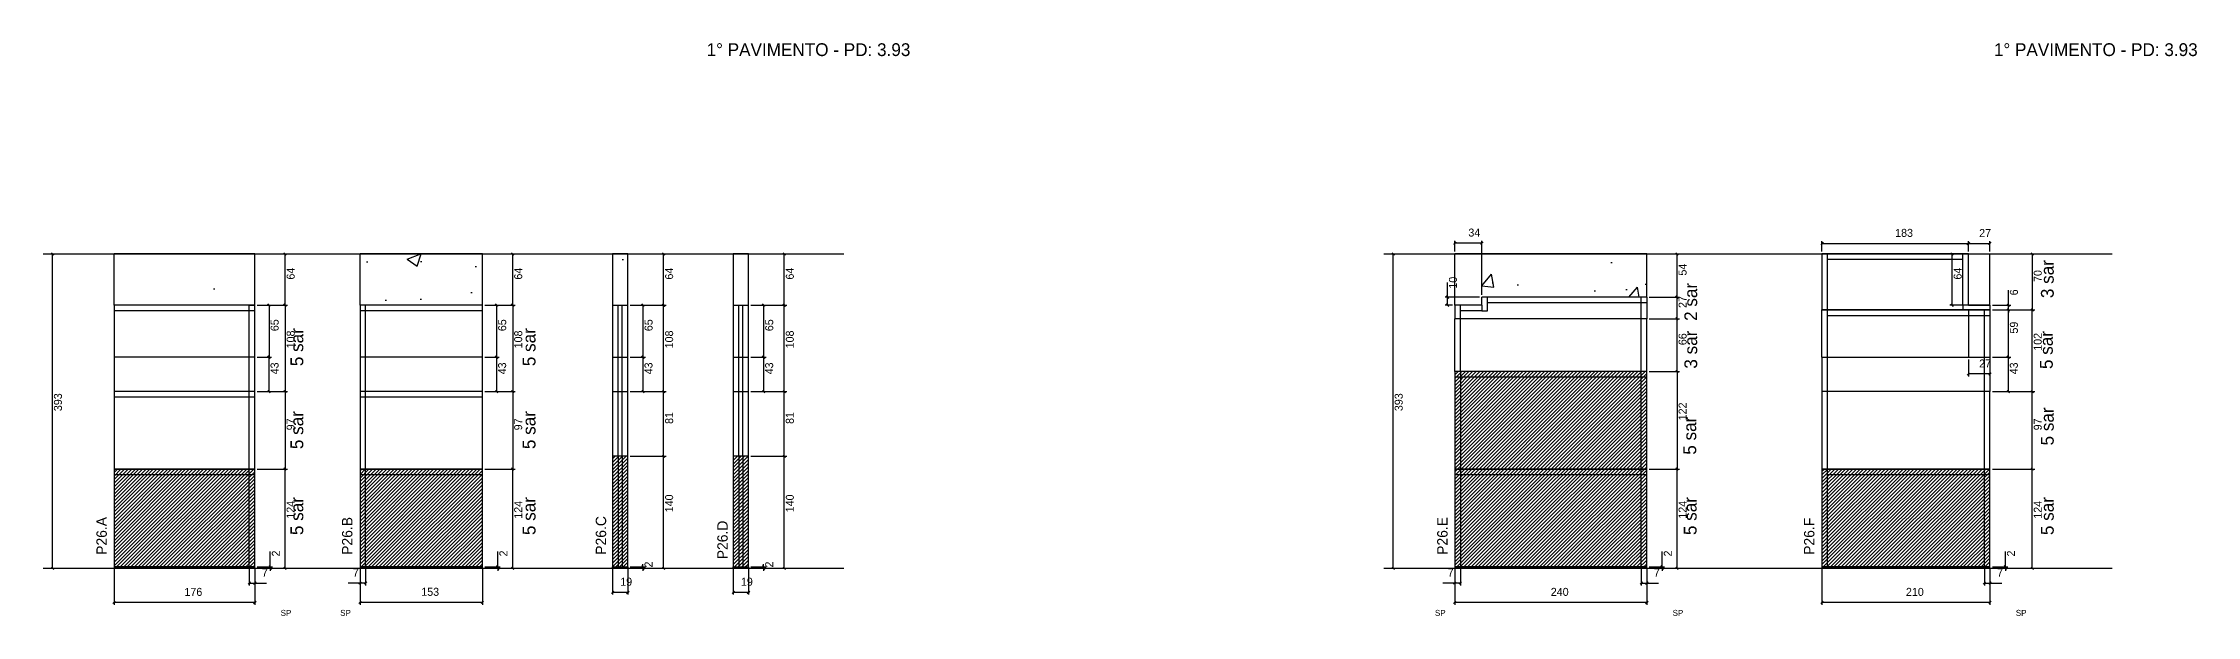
# Model space of a CAD drawing. Header units: metres. Extents: x 3381 to 7688, y 7451 to 8182.
# Drawn here: x 4997 to 7688, y 7452 to 8168 of the extents above; entities that cross this region are included whole.
import ezdxf

# ---------------------------------------------------------------- set-up
doc = ezdxf.new("R2010")
doc.units = ezdxf.units.M
for name, color, linetype in [('COTA', 7, 'Continuous'), ('Hachura', 7, 'Continuous'), ('NOMENCLATURA', 7, 'Continuous'), ('Nível', 7, 'Continuous'), ('Painéis', 7, 'Continuous'), ('SARR_2.2x7', 7, 'Continuous'), ('texto', 7, 'Continuous'), ('Texto Seção', 7, 'Continuous')]:
    doc.layers.add(name, color=color, linetype=linetype)

msp = doc.modelspace()

# ---------------------------------------------------------------- hatches: boundary and pattern name
at = {"layer": 'COTA'}
h = msp.add_hatch(dxfattribs=at)
h.set_pattern_fill('AR-CONC')
h.paths.add_polyline_path([(5085.4, 7840.5), (5261.4, 7840.5), (5261.4, 7904.5), (5085.4, 7904.5), (5085.4, 7840.5)])
h = msp.add_hatch(dxfattribs=at)
h.set_pattern_fill('AR-CONC')
h.paths.add_polyline_path([(5392.8, 7840.5), (5545.8, 7840.5), (5545.8, 7904.5), (5392.8, 7904.5), (5392.8, 7840.5)])
h = msp.add_hatch(dxfattribs=at)
h.set_pattern_fill('AR-CONC')
h.paths.add_polyline_path([(5708.5, 7840.5), (5727.5, 7840.5), (5727.5, 7904.5), (5708.5, 7904.5), (5708.5, 7840.5)])
h = msp.add_hatch(dxfattribs=at)
h.set_pattern_fill('AR-CONC')
h.paths.add_polyline_path([(5859.3, 7840.5), (5878.3, 7840.5), (5878.3, 7904.5), (5859.3, 7904.5), (5859.3, 7840.5)])
h = msp.add_hatch(dxfattribs=at)
h.set_pattern_fill('AR-CONC')
h.paths.add_polyline_path([(6794.9, 7850.5), (7000.9, 7850.5), (7000.9, 7904.5), (6760.9, 7904.5), (6760.9, 7840.5), (6794.9, 7840.5), (6794.9, 7850.5)])
h = msp.add_hatch(dxfattribs=at)
h.set_pattern_fill('AR-CONC')
h.paths.add_polyline_path([(7402.7, 7840.5), (7429.7, 7840.5), (7429.7, 7904.5), (7402.7, 7904.5), (7402.7, 7840.5), (7402.7, 7840.5)])
at = {"layer": 'Hachura'}
h = msp.add_hatch(dxfattribs=at)
h.set_pattern_fill('ANSI31')
h.paths.add_polyline_path([(7000.9, 7511.5), (7000.9, 7757.5), (6760.9, 7757.5), (6760.9, 7511.5), (7000.9, 7511.5)])
h = msp.add_hatch(dxfattribs=at)
h.set_pattern_fill('ANSI31')
h.paths.add_polyline_path([(5727.5, 7511.5), (5727.5, 7651.5), (5708.5, 7651.5), (5708.5, 7511.5), (5727.5, 7511.5), (5727.5, 7511.5)])
h = msp.add_hatch(dxfattribs=at)
h.set_pattern_fill('ANSI31')
h.paths.add_polyline_path([(5878.3, 7511.5), (5878.3, 7651.5), (5859.3, 7651.5), (5859.3, 7511.5), (5878.3, 7511.5), (5878.3, 7511.5)])
h = msp.add_hatch(dxfattribs=at)
h.set_pattern_fill('ANSI31')
h.paths.add_polyline_path([(5261.4, 7511.5), (5261.4, 7635.5), (5085.4, 7635.5), (5085.4, 7511.5), (5261.4, 7511.5)])
h = msp.add_hatch(dxfattribs=at)
h.set_pattern_fill('ANSI31')
h.paths.add_polyline_path([(5545.8, 7511.5), (5545.8, 7635.5), (5392.8, 7635.5), (5392.8, 7511.5), (5545.8, 7511.5), (5545.8, 7511.5)])
h = msp.add_hatch(dxfattribs=at)
h.set_pattern_fill('ANSI31')
h.paths.add_polyline_path([(7429.7, 7511.5), (7429.7, 7635.5), (7219.7, 7635.5), (7219.7, 7511.5), (7429.7, 7511.5)])

# ---------------------------------------------------------------- linework, layer by layer
at = {"layer": 'COTA', "color": 0, "lineweight": 25}
for p, q in [((6762.4, 7919.5), (6759.4, 7916.5)), ((6793.4, 7916.5), (6796.4, 7919.5)), ((7221.2, 7919.1), (7218.2, 7916.1)), ((7401.2, 7916.1), (7404.2, 7919.1)), ((7404.2, 7919.1), (7401.2, 7916.1)), ((7428.2, 7916.1), (7431.2, 7919.1)), ((5010.1, 7903), (5007.1, 7906)), ((5300.7, 7903), (5297.7, 7906)), ((5585.1, 7903), (5582.1, 7906)), ((5773.7, 7903), (5770.7, 7906)), ((5924.5, 7903), (5921.5, 7906)), ((6685.6, 7903), (6682.6, 7906)), ((7040.2, 7903), (7037.2, 7906)), ((7383.9, 7903), (7380.9, 7906)), ((7484.1, 7903), (7481.1, 7906)), ((5280.7, 7839), (5277.7, 7842)), ((5297.7, 7842), (5300.7, 7839)), ((5300.7, 7839), (5297.7, 7842)), ((5565.1, 7839), (5562.1, 7842)), ((5582.1, 7842), (5585.1, 7839)), ((5585.1, 7839), (5582.1, 7842)), ((5748.1, 7839), (5745.1, 7842)), ((5770.7, 7842), (5773.7, 7839)), ((5773.7, 7839), (5770.7, 7842)), ((5898.8, 7839), (5895.8, 7842)), ((5921.5, 7842), (5924.5, 7839)), ((5924.5, 7839), (5921.5, 7842)), ((6753.3, 7849), (6750.3, 7852)), ((6750.3, 7842), (6753.3, 7839)), ((7037.2, 7852), (7040.2, 7849)), ((7040.2, 7849), (7037.2, 7852)), ((7380.9, 7842), (7383.9, 7839)), ((7451.2, 7842), (7454.2, 7839)), ((7454.2, 7833), (7451.2, 7836)), ((7454.2, 7833), (7451.2, 7836)), ((7481.1, 7836), (7484.1, 7833)), ((7484.1, 7833), (7481.1, 7836)), ((7037.2, 7825), (7040.2, 7822)), ((7040.2, 7822), (7037.2, 7825)), ((5280.7, 7774), (5277.7, 7777)), ((5277.7, 7777), (5280.7, 7774)), ((5565.1, 7774), (5562.1, 7777)), ((5562.1, 7777), (5565.1, 7774)), ((5748.1, 7774), (5745.1, 7777)), ((5745.1, 7777), (5748.1, 7774)), ((5898.8, 7774), (5895.8, 7777)), ((5895.8, 7777), (5898.8, 7774)), ((7040.2, 7756), (7037.2, 7759)), ((7037.2, 7759), (7040.2, 7756)), ((7404.2, 7756), (7401.2, 7753)), ((7428.2, 7753), (7431.2, 7756)), ((7454.2, 7774), (7451.2, 7777)), ((7451.2, 7777), (7454.2, 7774)), ((5277.7, 7734), (5280.7, 7731)), ((5297.7, 7734), (5300.7, 7731)), ((5300.7, 7731), (5297.7, 7734)), ((5562.1, 7734), (5565.1, 7731)), ((5582.1, 7734), (5585.1, 7731)), ((5585.1, 7731), (5582.1, 7734)), ((5745.1, 7734), (5748.1, 7731)), ((5773.7, 7731), (5770.7, 7734)), ((5770.7, 7734), (5773.7, 7731)), ((5895.8, 7734), (5898.8, 7731)), ((5924.5, 7731), (5921.5, 7734)), ((5921.5, 7734), (5924.5, 7731)), ((7451.2, 7734), (7454.2, 7731)), ((7484.1, 7731), (7481.1, 7734)), ((7481.1, 7734), (7484.1, 7731)), ((5773.7, 7650), (5770.7, 7653)), ((5770.7, 7653), (5773.7, 7650)), ((5924.5, 7650), (5921.5, 7653)), ((5921.5, 7653), (5924.5, 7650)), ((5300.7, 7634), (5297.7, 7637)), ((5297.7, 7637), (5300.7, 7634)), ((5585.1, 7634), (5582.1, 7637)), ((5582.1, 7637), (5585.1, 7634)), ((7040.2, 7634), (7037.2, 7637)), ((7037.2, 7637), (7040.2, 7634)), ((7484.1, 7634), (7481.1, 7637)), ((7481.1, 7637), (7484.1, 7634)), ((5007.1, 7513), (5010.1, 7510)), ((5279.1, 7515), (5282.1, 7512)), ((5282.1, 7510), (5279.1, 7513)), ((5297.7, 7513), (5300.7, 7510)), ((5563.5, 7515), (5566.5, 7512)), ((5566.5, 7510), (5563.5, 7513)), ((5582.1, 7513), (5585.1, 7510)), ((5744.9, 7515), (5747.9, 7512)), ((5747.9, 7510), (5744.9, 7513)), ((5770.7, 7513), (5773.7, 7510)), ((5895.7, 7515), (5898.7, 7512)), ((5898.7, 7510), (5895.7, 7513)), ((5921.5, 7513), (5924.5, 7510)), ((6682.6, 7513), (6685.6, 7510)), ((7018.6, 7515), (7021.6, 7512)), ((7021.6, 7510), (7018.6, 7513)), ((7037.2, 7513), (7040.2, 7510)), ((7447.5, 7515), (7450.5, 7512)), ((7450.5, 7510), (7447.5, 7513)), ((7481.1, 7513), (7484.1, 7510)), ((5255.9, 7494.5), (5252.9, 7491.5)), ((5259.9, 7491.5), (5262.9, 7494.5)), ((5394.3, 7494.5), (5391.3, 7491.5)), ((5398.3, 7491.5), (5401.3, 7494.5)), ((5710, 7483.1), (5707, 7480.1)), ((5726, 7480.1), (5729, 7483.1)), ((5860.8, 7483.1), (5857.8, 7480.1)), ((5876.8, 7480.1), (5879.8, 7483.1)), ((6762.4, 7494.5), (6759.4, 7491.5)), ((6766.4, 7491.5), (6769.4, 7494.5)), ((6995.4, 7494.5), (6992.4, 7491.5)), ((6999.4, 7491.5), (7002.4, 7494.5)), ((7424.2, 7494.5), (7421.2, 7491.5)), ((7428.2, 7491.5), (7431.2, 7494.5)), ((5086.9, 7470.4), (5083.9, 7467.4)), ((5259.9, 7467.4), (5262.9, 7470.4)), ((5394.3, 7470.4), (5391.3, 7467.4)), ((5544.3, 7467.4), (5547.3, 7470.4)), ((6762.4, 7470.4), (6759.4, 7467.4)), ((6999.4, 7467.4), (7002.4, 7470.4)), ((7221.2, 7470.4), (7218.2, 7467.4)), ((7428.2, 7467.4), (7431.2, 7470.4))]:
    msp.add_line(p, q, dxfattribs=at)
at = {"layer": 'COTA', "color": 4, "lineweight": 25}
for p, q in [((6760.9, 7907.5), (6760.9, 7921)), ((6794.9, 7918), (6760.9, 7918)), ((6794.9, 7853.5), (6794.9, 7921)), ((7219.7, 7907.5), (7219.7, 7920.6)), ((7219.7, 7917.6), (7402.7, 7917.6)), ((7402.7, 7907.5), (7402.7, 7920.6)), ((7402.7, 7907.5), (7402.7, 7920.6)), ((7402.7, 7917.6), (7429.7, 7917.6)), ((7429.7, 7907.5), (7429.7, 7920.6)), ((4999.7, 7904.5), (5011.6, 7904.5)), ((5008.6, 7511.5), (5008.6, 7904.5)), ((5264.4, 7904.5), (5302.2, 7904.5)), ((5299.2, 7840.5), (5299.2, 7904.5)), ((5548.8, 7904.5), (5586.6, 7904.5)), ((5583.6, 7840.5), (5583.6, 7904.5)), ((5730.5, 7904.5), (5775.2, 7904.5)), ((5772.2, 7840.5), (5772.2, 7904.5)), ((5881.3, 7904.5), (5926, 7904.5)), ((5923, 7840.5), (5923, 7904.5)), ((6675.2, 7904.5), (6687.1, 7904.5)), ((6684.1, 7511.5), (6684.1, 7904.5)), ((7003.9, 7904.5), (7041.7, 7904.5)), ((7038.7, 7850.5), (7038.7, 7904.5)), ((7399.7, 7904.5), (7379.4, 7904.5)), ((7382.4, 7840.5), (7382.4, 7904.5)), ((7405.7, 7904.5), (7485.6, 7904.5)), ((7482.6, 7904.5), (7482.6, 7834.5)), ((6751.8, 7850.5), (6751.8, 7868.9)), ((5264.4, 7840.5), (5302.2, 7840.5)), ((5264.4, 7840.5), (5302.2, 7840.5)), ((5264.4, 7840.5), (5282.2, 7840.5)), ((5279.2, 7840.5), (5279.2, 7775.5)), ((5299.2, 7840.5), (5299.2, 7732.5)), ((5548.8, 7840.5), (5586.6, 7840.5)), ((5548.8, 7840.5), (5586.6, 7840.5)), ((5548.8, 7840.5), (5566.6, 7840.5)), ((5563.6, 7775.5), (5563.6, 7840.5)), ((5583.6, 7840.5), (5583.6, 7732.5)), ((5730.5, 7840.5), (5775.2, 7840.5)), ((5730.5, 7840.5), (5775.2, 7840.5)), ((5730.5, 7840.5), (5749.6, 7840.5)), ((5746.6, 7775.5), (5746.6, 7840.5)), ((5772.2, 7732.5), (5772.2, 7840.5)), ((5881.3, 7840.5), (5926, 7840.5)), ((5881.3, 7840.5), (5926, 7840.5)), ((5881.3, 7840.5), (5900.3, 7840.5)), ((5897.3, 7775.5), (5897.3, 7840.5)), ((5923, 7732.5), (5923, 7840.5)), ((6791.9, 7850.5), (6748.8, 7850.5)), ((6757.9, 7840.5), (6748.8, 7840.5)), ((6751.8, 7840.5), (6751.8, 7850.5)), ((7003.9, 7850.5), (7041.7, 7850.5)), ((7003.9, 7850.5), (7041.7, 7850.5)), ((7038.7, 7823.5), (7038.7, 7850.5)), ((7399.7, 7840.5), (7379.4, 7840.5)), ((7432.7, 7840.5), (7455.7, 7840.5)), ((7432.7, 7834.5), (7485.6, 7834.5)), ((7432.7, 7834.5), (7485.6, 7834.5)), ((7432.7, 7834.5), (7455.7, 7834.5)), ((7432.7, 7834.5), (7455.7, 7834.5)), ((7452.7, 7840.5), (7452.7, 7859.2)), ((7452.7, 7834.5), (7452.7, 7840.5)), ((7452.7, 7775.5), (7452.7, 7834.5)), ((7452.7, 7834.5), (7452.7, 7831.5)), ((7482.6, 7732.5), (7482.6, 7834.5)), ((7003.9, 7823.5), (7041.7, 7823.5)), ((7003.9, 7823.5), (7041.7, 7823.5)), ((7038.7, 7757.5), (7038.7, 7823.5)), ((5264.4, 7775.5), (5282.2, 7775.5)), ((5264.4, 7775.5), (5282.2, 7775.5)), ((5279.2, 7732.5), (5279.2, 7775.5)), ((5548.8, 7775.5), (5566.6, 7775.5)), ((5548.8, 7775.5), (5566.6, 7775.5)), ((5563.6, 7732.5), (5563.6, 7775.5)), ((5730.5, 7775.5), (5749.6, 7775.5)), ((5730.5, 7775.5), (5749.6, 7775.5)), ((5746.6, 7732.5), (5746.6, 7775.5)), ((5881.3, 7775.5), (5900.3, 7775.5)), ((5881.3, 7775.5), (5900.3, 7775.5)), ((5897.3, 7732.5), (5897.3, 7775.5)), ((7003.9, 7757.5), (7041.7, 7757.5)), ((7003.9, 7757.5), (7041.7, 7757.5)), ((7038.7, 7757.5), (7038.7, 7635.5)), ((7402.7, 7772.5), (7402.7, 7751.5)), ((7429.7, 7754.5), (7402.7, 7754.5)), ((7429.7, 7772.5), (7429.7, 7751.5)), ((7432.7, 7775.5), (7455.7, 7775.5)), ((7432.7, 7775.5), (7455.7, 7775.5)), ((7452.7, 7732.5), (7452.7, 7775.5)), ((5264.4, 7732.5), (5302.2, 7732.5)), ((5264.4, 7732.5), (5302.2, 7732.5)), ((5264.4, 7732.5), (5282.2, 7732.5)), ((5299.2, 7732.5), (5299.2, 7635.5)), ((5548.8, 7732.5), (5586.6, 7732.5)), ((5548.8, 7732.5), (5586.6, 7732.5)), ((5548.8, 7732.5), (5566.6, 7732.5)), ((5583.6, 7732.5), (5583.6, 7635.5)), ((5730.5, 7732.5), (5775.2, 7732.5)), ((5730.5, 7732.5), (5775.2, 7732.5)), ((5730.5, 7732.5), (5749.6, 7732.5)), ((5772.2, 7651.5), (5772.2, 7732.5)), ((5881.3, 7732.5), (5926, 7732.5)), ((5881.3, 7732.5), (5926, 7732.5)), ((5881.3, 7732.5), (5900.3, 7732.5)), ((5923, 7651.5), (5923, 7732.5)), ((7432.7, 7732.5), (7485.6, 7732.5)), ((7432.7, 7732.5), (7485.6, 7732.5)), ((7432.7, 7732.5), (7455.7, 7732.5)), ((7482.6, 7635.5), (7482.6, 7732.5)), ((5730.5, 7651.5), (5775.2, 7651.5)), ((5730.5, 7651.5), (5775.2, 7651.5)), ((5772.2, 7511.5), (5772.2, 7651.5)), ((5881.3, 7651.5), (5926, 7651.5)), ((5881.3, 7651.5), (5926, 7651.5)), ((5923, 7511.5), (5923, 7651.5)), ((5264.4, 7635.5), (5302.2, 7635.5)), ((5264.4, 7635.5), (5302.2, 7635.5)), ((5299.2, 7511.5), (5299.2, 7635.5)), ((5548.8, 7635.5), (5586.6, 7635.5)), ((5548.8, 7635.5), (5586.6, 7635.5)), ((5583.6, 7511.5), (5583.6, 7635.5)), ((7003.9, 7635.5), (7041.7, 7635.5)), ((7003.9, 7635.5), (7041.7, 7635.5)), ((7038.7, 7511.5), (7038.7, 7635.5)), ((7432.7, 7635.5), (7485.6, 7635.5)), ((7432.7, 7635.5), (7485.6, 7635.5)), ((7482.6, 7511.5), (7482.6, 7635.5)), ((4999.7, 7511.5), (5011.6, 7511.5)), ((5085.4, 7510.5), (5085.4, 7465.9)), ((5254.4, 7510.5), (5254.4, 7490)), ((5261.4, 7510.5), (5261.4, 7465.9)), ((5264.4, 7513.5), (5283.6, 7513.5)), ((5264.4, 7511.5), (5283.6, 7511.5)), ((5264.4, 7511.5), (5302.2, 7511.5)), ((5280.6, 7513.5), (5280.6, 7532.3)), ((5280.6, 7511.5), (5280.6, 7513.5)), ((5280.6, 7511.5), (5280.6, 7508.5)), ((5392.8, 7510.5), (5392.8, 7465.9)), ((5399.8, 7510.5), (5399.8, 7490)), ((5545.8, 7510.5), (5545.8, 7465.9)), ((5548.8, 7513.5), (5568, 7513.5)), ((5548.8, 7511.5), (5568, 7511.5)), ((5548.8, 7511.5), (5586.6, 7511.5)), ((5565, 7513.5), (5565, 7532.3)), ((5565, 7511.5), (5565, 7513.5)), ((5565, 7511.5), (5565, 7508.5)), ((5708.5, 7510.5), (5708.5, 7478.6)), ((5727.5, 7510.5), (5727.5, 7478.6)), ((5730.5, 7513.5), (5749.4, 7513.5)), ((5730.5, 7511.5), (5749.4, 7511.5)), ((5730.5, 7511.5), (5775.2, 7511.5)), ((5746.4, 7513.5), (5746.4, 7516.5)), ((5746.4, 7511.5), (5746.4, 7513.5)), ((5746.4, 7511.5), (5746.4, 7508.5)), ((5859.3, 7510.5), (5859.3, 7478.6)), ((5878.3, 7510.5), (5878.3, 7478.6)), ((5881.3, 7513.5), (5900.2, 7513.5)), ((5881.3, 7511.5), (5900.2, 7511.5)), ((5881.3, 7511.5), (5926, 7511.5)), ((5897.2, 7513.5), (5897.2, 7516.5)), ((5897.2, 7511.5), (5897.2, 7513.5)), ((5897.2, 7511.5), (5897.2, 7508.5)), ((6675.2, 7511.5), (6687.1, 7511.5)), ((6760.9, 7510.5), (6760.9, 7465.9)), ((6767.9, 7510.5), (6767.9, 7490)), ((6993.9, 7510.5), (6993.9, 7490)), ((7000.9, 7510.5), (7000.9, 7465.9)), ((7003.9, 7513.5), (7023.1, 7513.5)), ((7003.9, 7511.5), (7023.1, 7511.5)), ((7003.9, 7511.5), (7041.7, 7511.5)), ((7020.1, 7513.5), (7020.1, 7532.3)), ((7020.1, 7511.5), (7020.1, 7513.5)), ((7020.1, 7511.5), (7020.1, 7508.5)), ((7219.7, 7510.5), (7219.7, 7465.9)), ((7422.7, 7510.5), (7422.7, 7490)), ((7429.7, 7510.5), (7429.7, 7465.9)), ((7432.7, 7513.5), (7452, 7513.5)), ((7432.7, 7511.5), (7452, 7511.5)), ((7432.7, 7511.5), (7485.6, 7511.5)), ((7449, 7513.5), (7449, 7532.3)), ((7449, 7511.5), (7449, 7513.5)), ((7449, 7511.5), (7449, 7508.5)), ((5254.4, 7493), (5261.4, 7493)), ((5261.4, 7508.5), (5261.4, 7490)), ((5261.4, 7493), (5276.1, 7493)), ((5392.8, 7493), (5378, 7493)), ((5392.8, 7508.5), (5392.8, 7490)), ((5399.8, 7493), (5392.8, 7493)), ((6760.9, 7493), (6746.1, 7493)), ((6760.9, 7508.5), (6760.9, 7490)), ((6767.9, 7493), (6760.9, 7493)), ((6993.9, 7493), (7000.9, 7493)), ((7000.9, 7508.5), (7000.9, 7490)), ((7000.9, 7493), (7015.6, 7493)), ((7422.7, 7493), (7429.7, 7493)), ((7429.7, 7508.5), (7429.7, 7490)), ((7429.7, 7493), (7444.5, 7493)), ((5261.4, 7468.9), (5085.4, 7468.9)), ((5545.8, 7468.9), (5392.8, 7468.9)), ((5708.5, 7481.6), (5727.5, 7481.6)), ((5859.3, 7481.6), (5878.3, 7481.6)), ((7000.9, 7468.9), (6760.9, 7468.9)), ((7429.7, 7468.9), (7219.7, 7468.9))]:
    msp.add_line(p, q, dxfattribs=at)
at = {"layer": 'COTA', "color": 241, "lineweight": 25}
for p, q in [((5261.4, 7904.5), (5085.4, 7904.5)), ((5085.4, 7840.5), (5085.4, 7904.5)), ((5261.4, 7840.5), (5261.4, 7904.5)), ((5545.8, 7904.5), (5392.8, 7904.5)), ((5392.8, 7840.5), (5392.8, 7904.5)), ((5545.8, 7840.5), (5545.8, 7904.5)), ((7000.9, 7904.5), (6760.9, 7904.5)), ((6760.9, 7840.5), (6760.9, 7904.5)), ((7000.9, 7850.5), (7000.9, 7904.5)), ((7402.7, 7904.5), (7429.7, 7904.5)), ((7429.7, 7840.5), (7429.7, 7904.5))]:
    msp.add_line(p, q, dxfattribs=at)
for points in [[(5727.5, 7840.5), (5727.5, 7904.5), (5708.5, 7904.5), (5708.5, 7840.5)], [(5878.3, 7840.5), (5878.3, 7904.5), (5859.3, 7904.5), (5859.3, 7840.5)]]:
    msp.add_lwpolyline(points, dxfattribs=at)
at = {"layer": 'Nível', "color": 4, "lineweight": 25}
for p, q in [((4996.7, 7904.5), (5997.4, 7904.5)), ((6672.2, 7904.5), (7582.4, 7904.5)), ((4996.7, 7511.5), (5997.4, 7511.5)), ((6672.2, 7511.5), (7582.4, 7511.5))]:
    msp.add_line(p, q, dxfattribs=at)
at = {"layer": 'Painéis', "color": 200, "lineweight": 25}
for p, q in [((7219.7, 7904.5), (7219.7, 7856.5)), ((7402.7, 7904.5), (7219.7, 7904.5)), ((7402.7, 7840.5), (7402.7, 7904.5)), ((5085.4, 7840.5), (5085.4, 7732.5)), ((5261.4, 7840.5), (5085.4, 7840.5)), ((5261.4, 7732.5), (5261.4, 7840.5)), ((5392.8, 7840.5), (5392.8, 7732.5)), ((5545.8, 7840.5), (5392.8, 7840.5)), ((5545.8, 7732.5), (5545.8, 7840.5)), ((5708.5, 7840.5), (5708.5, 7513.5)), ((5708.5, 7840.5), (5727.5, 7840.5)), ((5727.5, 7513.5), (5727.5, 7840.5)), ((5859.3, 7840.5), (5859.3, 7651.5)), ((5859.3, 7840.5), (5878.3, 7840.5)), ((5878.3, 7651.5), (5878.3, 7840.5)), ((6794.9, 7840.5), (6760.9, 7840.5)), ((6760.9, 7840.5), (6760.9, 7823.5)), ((7000.9, 7850.5), (6794.9, 7850.5)), ((6794.9, 7840.5), (6794.9, 7850.5)), ((7000.9, 7850.5), (7000.9, 7823.5)), ((7219.7, 7856.5), (7219.7, 7834.5)), ((7429.7, 7834.5), (7219.7, 7834.5)), ((7219.7, 7775.5), (7219.7, 7834.5)), ((7219.7, 7834.5), (7402.7, 7834.5)), ((7402.7, 7840.5), (7429.7, 7840.5)), ((7402.7, 7834.5), (7402.7, 7775.5)), ((7402.7, 7834.5), (7429.7, 7834.5)), ((7429.7, 7840.5), (7429.7, 7834.5)), ((7429.7, 7834.5), (7429.7, 7775.5)), ((7000.9, 7823.5), (6760.9, 7823.5)), ((6760.9, 7757.5), (6760.9, 7823.5)), ((7000.9, 7757.5), (7000.9, 7823.5)), ((5261.4, 7775.5), (5085.4, 7775.5)), ((5545.8, 7775.5), (5392.8, 7775.5)), ((5708.5, 7775.5), (5727.5, 7775.5)), ((5859.3, 7775.5), (5878.3, 7775.5)), ((6760.9, 7757.5), (6760.9, 7635.5)), ((7000.9, 7757.5), (6760.9, 7757.5)), ((7000.9, 7635.5), (7000.9, 7757.5)), ((7219.7, 7775.5), (7429.7, 7775.5)), ((7219.7, 7775.5), (7219.7, 7732.5)), ((7429.7, 7775.5), (7429.7, 7732.5)), ((5085.4, 7732.5), (5085.4, 7635.5)), ((5261.4, 7732.5), (5085.4, 7732.5)), ((5261.4, 7635.5), (5261.4, 7732.5)), ((5392.8, 7732.5), (5392.8, 7635.5)), ((5545.8, 7732.5), (5392.8, 7732.5)), ((5545.8, 7635.5), (5545.8, 7732.5)), ((5708.5, 7732.5), (5727.5, 7732.5)), ((5859.3, 7732.5), (5878.3, 7732.5)), ((7429.7, 7732.5), (7219.7, 7732.5)), ((7219.7, 7732.5), (7219.7, 7635.5)), ((7429.7, 7635.5), (7429.7, 7732.5)), ((5727.5, 7651.5), (5708.5, 7651.5)), ((5859.3, 7651.5), (5859.3, 7513.5)), ((5878.3, 7651.5), (5859.3, 7651.5)), ((5878.3, 7513.5), (5878.3, 7651.5)), ((5085.4, 7635.5), (5085.4, 7511.5)), ((5085.4, 7635.5), (5261.4, 7635.5)), ((5261.4, 7635.5), (5085.4, 7635.5)), ((5261.4, 7511.5), (5261.4, 7635.5)), ((5392.8, 7635.5), (5392.8, 7511.5)), ((5392.8, 7635.5), (5545.8, 7635.5)), ((5545.8, 7635.5), (5392.8, 7635.5)), ((5545.8, 7511.5), (5545.8, 7635.5)), ((6760.9, 7635.5), (6760.9, 7511.5)), ((6760.9, 7635.5), (7000.9, 7635.5)), ((7000.9, 7635.5), (6760.9, 7635.5)), ((7000.9, 7511.5), (7000.9, 7635.5)), ((7219.7, 7635.5), (7219.7, 7511.5)), ((7219.7, 7635.5), (7429.7, 7635.5)), ((7429.7, 7635.5), (7219.7, 7635.5)), ((7429.7, 7511.5), (7429.7, 7635.5)), ((5085.4, 7513.5), (5261.4, 7513.5)), ((5392.8, 7513.5), (5545.8, 7513.5)), ((5708.5, 7513.5), (5727.5, 7513.5)), ((5859.3, 7513.5), (5878.3, 7513.5)), ((6760.9, 7513.5), (7000.9, 7513.5)), ((7219.7, 7513.5), (7429.7, 7513.5))]:
    msp.add_line(p, q, dxfattribs=at)
for points in [[(5261.4, 7513.5), (5085.4, 7513.5), (5085.4, 7511.5), (5261.4, 7511.5)], [(5545.8, 7513.5), (5392.8, 7513.5), (5392.8, 7511.5), (5545.8, 7511.5)], [(5708.5, 7513.5), (5727.5, 7513.5), (5727.5, 7511.5), (5708.5, 7511.5)], [(5859.3, 7513.5), (5878.3, 7513.5), (5878.3, 7511.5), (5859.3, 7511.5)], [(7000.9, 7513.5), (6760.9, 7513.5), (6760.9, 7511.5), (7000.9, 7511.5)], [(7429.7, 7513.5), (7219.7, 7513.5), (7219.7, 7511.5), (7429.7, 7511.5)]]:
    msp.add_lwpolyline(points, close=True, dxfattribs=at)
at = {"layer": 'SARR_2.2x7', "color": 40, "lineweight": 25}
for p, q in [((7226.7, 7856.5), (7226.7, 7904.5)), ((7395.7, 7897.5), (7226.7, 7897.5)), ((7395.7, 7840.5), (7395.7, 7904.5)), ((5261.4, 7833.5), (5085.4, 7833.5)), ((5254.4, 7732.5), (5254.4, 7840.5)), ((5254.4, 7840.5), (5261.4, 7840.5)), ((5399.8, 7840.5), (5392.8, 7840.5)), ((5545.8, 7833.5), (5392.8, 7833.5)), ((5399.8, 7732.5), (5399.8, 7840.5)), ((5715.5, 7732.5), (5715.5, 7840.5)), ((5720.5, 7732.5), (5720.5, 7840.5)), ((5866.3, 7732.5), (5866.3, 7840.5)), ((5871.3, 7732.5), (5871.3, 7840.5)), ((6767.9, 7823.5), (6767.9, 7840.5)), ((6794.9, 7833.5), (6767.9, 7833.5)), ((6794.9, 7840.5), (6794.9, 7833.5)), ((6794.9, 7833.5), (6801.9, 7833.5)), ((6801.9, 7833.5), (6801.9, 7850.5)), ((7000.9, 7843.5), (6801.9, 7843.5)), ((6993.9, 7823.5), (6993.9, 7850.5)), ((7226.7, 7834.5), (7226.7, 7856.5)), ((7226.7, 7732.5), (7226.7, 7834.5)), ((7429.7, 7840.5), (7395.7, 7840.5)), ((7395.7, 7840.5), (7395.7, 7834.5)), ((7422.7, 7732.5), (7422.7, 7834.5)), ((6767.9, 7757.5), (6767.9, 7823.5)), ((6993.9, 7757.5), (6993.9, 7823.5)), ((7226.7, 7827.5), (7429.7, 7827.5)), ((6767.9, 7757.5), (6767.9, 7635.5)), ((6993.9, 7635.5), (6993.9, 7757.5)), ((5261.4, 7725.5), (5085.4, 7725.5)), ((5254.4, 7635.5), (5254.4, 7732.5)), ((5545.8, 7725.5), (5392.8, 7725.5)), ((5399.8, 7635.5), (5399.8, 7732.5)), ((5715.5, 7651.5), (5715.5, 7732.5)), ((5720.5, 7651.5), (5720.5, 7732.5)), ((5866.3, 7651.5), (5866.3, 7732.5)), ((5871.3, 7651.5), (5871.3, 7732.5)), ((7000.9, 7750.5), (6760.9, 7750.5)), ((7226.7, 7635.5), (7226.7, 7732.5)), ((7422.7, 7635.5), (7422.7, 7732.5)), ((5715.5, 7651.5), (5715.5, 7513.5)), ((5720.5, 7651.5), (5720.5, 7513.5)), ((5866.3, 7651.5), (5866.3, 7513.5)), ((5871.3, 7651.5), (5871.3, 7513.5)), ((5261.4, 7628.5), (5085.4, 7628.5)), ((5254.4, 7513.5), (5254.4, 7635.5)), ((5545.8, 7628.5), (5392.8, 7628.5)), ((5399.8, 7513.5), (5399.8, 7635.5)), ((7000.9, 7628.5), (6760.9, 7628.5)), ((6767.9, 7635.5), (6767.9, 7511.5)), ((6993.9, 7513.5), (6993.9, 7635.5)), ((7226.7, 7513.5), (7226.7, 7635.5)), ((7429.7, 7628.5), (7226.7, 7628.5)), ((7422.7, 7513.5), (7422.7, 7635.5))]:
    msp.add_line(p, q, dxfattribs=at)

# ---------------------------------------------------------------- texts
at = {"layer": 'COTA', "color": 240, "lineweight": 25}
for s, p in [('34', (6777.9, 7926.3)), ('183', (7311.2, 7925.9)), ('27', (7416.2, 7925.7)), ('27', (7416.2, 7762.6)), ('7', (5270.2, 7501.1)), ('7', (5383.9, 7501.1)), ('7', (6752, 7501.1)), ('7', (7009.7, 7501.1)), ('7', (7438.6, 7501.1)), ('176', (5173.4, 7477)), ('153', (5469.3, 7477.1)), ('19', (5718, 7489.7)), ('19', (5868.8, 7489.7)), ('240', (6880.9, 7477)), ('210', (7324.7, 7477))]:
    msp.add_text(s, height=10, dxfattribs=at).set_placement(p)
for s, p in [('64', (5311.1, 7872.5)), ('64', (5595.5, 7872.5)), ('64', (5784.1, 7872.5)), ('64', (5934.9, 7872.5)), ('54', (7050.6, 7877.5)), ('64', (7394.3, 7872.5)), ('10', (6763.6, 7861.2)), ('6', (7464.6, 7852.8)), ('70', (7494.4, 7869.5)), ('27', (7050.6, 7837)), ('65', (5291.1, 7808)), ('108', (5311.1, 7786.5)), ('65', (5575.5, 7808)), ('108', (5595.5, 7786.5)), ('65', (5758.4, 7808)), ('108', (5784.1, 7786.5)), ('65', (5909.2, 7808)), ('108', (5934.9, 7786.5)), ('59', (7464.6, 7805)), ('66', (7050.6, 7790.5)), ('102', (7494.4, 7783.5)), ('43', (5291, 7754)), ('43', (5575.4, 7754)), ('43', (5758.3, 7754)), ('43', (5909.1, 7754)), ('43', (7464.5, 7754)), ('393', (5020.3, 7708)), ('393', (6695.8, 7708)), ('97', (5311.1, 7684)), ('97', (5595.5, 7684)), ('81', (5784.1, 7692)), ('81', (5934.9, 7692)), ('122', (7050.6, 7696.5)), ('97', (7494.4, 7684)), ('124', (5311.1, 7573.5)), ('124', (5595.5, 7573.5)), ('140', (5784.1, 7581.5)), ('140', (5934.9, 7581.5)), ('124', (7050.6, 7573.5)), ('124', (7494.5, 7573.5)), ('2', (5292.6, 7526.3)), ('2', (5577, 7526.3)), ('2', (5758.4, 7512.5)), ('2', (5909.2, 7512.5)), ('2', (7032.1, 7526.3)), ('2', (7461, 7526.3))]:
    msp.add_text(s, height=10, rotation=90, dxfattribs=at).set_placement(p)
at = {"layer": 'NOMENCLATURA', "color": 2, "lineweight": 25}
for p in [(5825.9, 8152), (7434.6, 8152)]:
    msp.add_text('1° PAVIMENTO - PD: 3.93', height=16, dxfattribs=at).set_placement(p)
at = {"layer": 'NOMENCLATURA', "color": 7, "lineweight": 25}
for s, p in [('3 sar', (7509.4, 7849.3)), ('2 sar', (7063.8, 7820.8)), ('5 sar', (5321.9, 7764.2)), ('5 sar', (5612.1, 7764.2)), ('3 sar', (7063.8, 7761.1)), ('5 sar', (7508.2, 7760.6)), ('5 sar', (5321.9, 7660.5)), ('5 sar', (5612.1, 7660.5)), ('5 sar', (7062.6, 7653.5)), ('5 sar', (7509.4, 7665.1)), ('5 sar', (5321.9, 7553)), ('5 sar', (5612.1, 7553)), ('5 sar', (7063.1, 7553)), ('5 sar', (7509.4, 7553))]:
    msp.add_text(s, height=16, rotation=90, dxfattribs=at).set_placement(p)
at = {"layer": 'texto', "color": 0, "lineweight": 25}
for p in [(5293.6, 7452), (5368, 7452), (6736.1, 7452), (7033.1, 7452), (7462, 7452)]:
    msp.add_text('SP', height=7.5, dxfattribs=at).set_placement(p)
at = {"layer": 'Texto Seção', "color": 7, "lineweight": 15}
for s, p in [('P26.A', (5076.4, 7528.3)), ('P26.B', (5383.3, 7528.3)), ('P26.C', (5700.4, 7528.4)), ('P26.D', (5852.3, 7522.8)), ('P26.E', (6751.9, 7528.3)), ('P26.F', (7210.3, 7528.3))]:
    msp.add_text(s, height=13, rotation=90, dxfattribs=at).set_placement(p)

doc.saveas('drawing.dxf')
